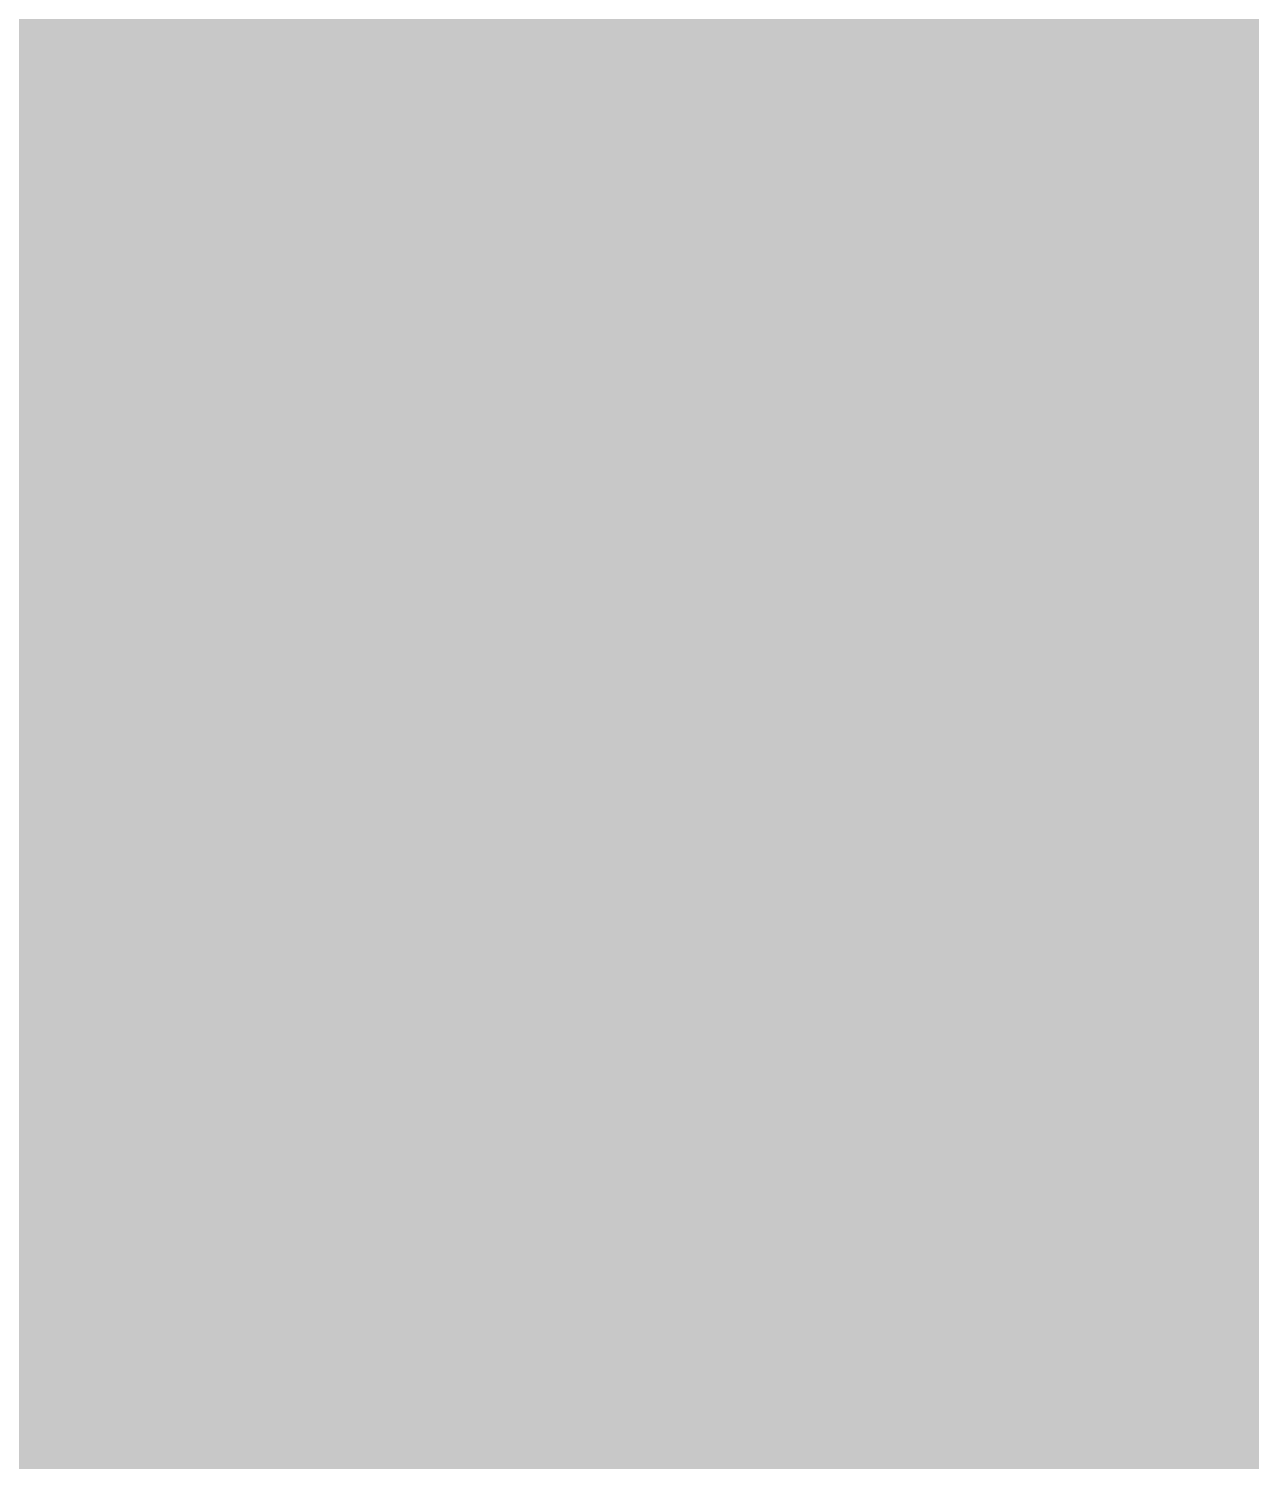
# Model space of a CAD drawing. Extents: x -23 to 289, y -67 to 135.
# Drawn here: x 137.8817 to 137.9286, y 103.4838 to 103.5388 of the extents above; entities that cross this region are included whole.
import ezdxf
from ezdxf.enums import TextEntityAlignment as Align

# ---------------------------------------------------------------- set-up
doc = ezdxf.new("R2010")
doc.units = 0
doc.header["$MEASUREMENT"] = 0
doc.layers.add('DRILL_DRAWING', color=21, linetype='CONTINUOUS')
doc.layers.add('GENERATED_SILKSCREEN_BTM', color=255, linetype='CONTINUOUS')
doc.styles.add('VERIBEST_GERBER_0', font='txt')

msp = doc.modelspace()

# ---------------------------------------------------------------- linework, layer by layer
at = {"layer": 'GENERATED_SILKSCREEN_BTM', "const_width": 0.15}
for points in [[(137.319595, 103.096), (137.319595, 103.608799), (137.319258, 103.611161, 0.000019), (137.319272, 103.611132), (137.319605, 103.608801), (137.319605, 103.096008), (138.062796, 103.513603, -0.184528), (138.062799, 103.513605), (138.068399, 103.515205, -0.09902), (138.068401, 103.515205), (138.074001, 103.514405, -0.184528), (138.074004, 103.514403), (138.078803, 103.510404, -0.071068), (138.078804, 103.510403), (138.082003, 103.506404, -0.184528), (138.082005, 103.506401), (138.083605, 103.500802, -0.049389), (138.083605, 103.500801), (138.084405, 103.495201), (138.084405, 103.4952)], [(137.3108, 103.055205), (138.077995, 103.486403, -0.071068), (138.077996, 103.486404), (138.081996, 103.490404, -0.071068), (138.081997, 103.490405), (138.084395, 103.4952), (138.083595, 103.500799), (138.081995, 103.506398), (138.078796, 103.510397), (138.073998, 103.514395), (138.0684, 103.515195), (138.062801, 103.513595, -0.049389), (138.0628, 103.513595), (137.319604, 103.095997, -0.720759)], [(138.084405, 103.4952, -0.236068), (138.084403, 103.495196), (138.082005, 103.4904, -0.213377), (138.082004, 103.490396), (138.078004, 103.486396, -0.213377), (138.078, 103.486395), (137.310804, 103.055197, -0.162278)]]:
    msp.add_lwpolyline(points, format="xyb", dxfattribs=at)

# ---------------------------------------------------------------- texts
at = {"layer": 'DRILL_DRAWING', "style": 'VERIBEST_GERBER_0'}
msp.add_text('A', height=2, dxfattribs=at).set_placement((137.7, 103.8), align=Align.MIDDLE_CENTER)

doc.saveas('drawing.dxf')
